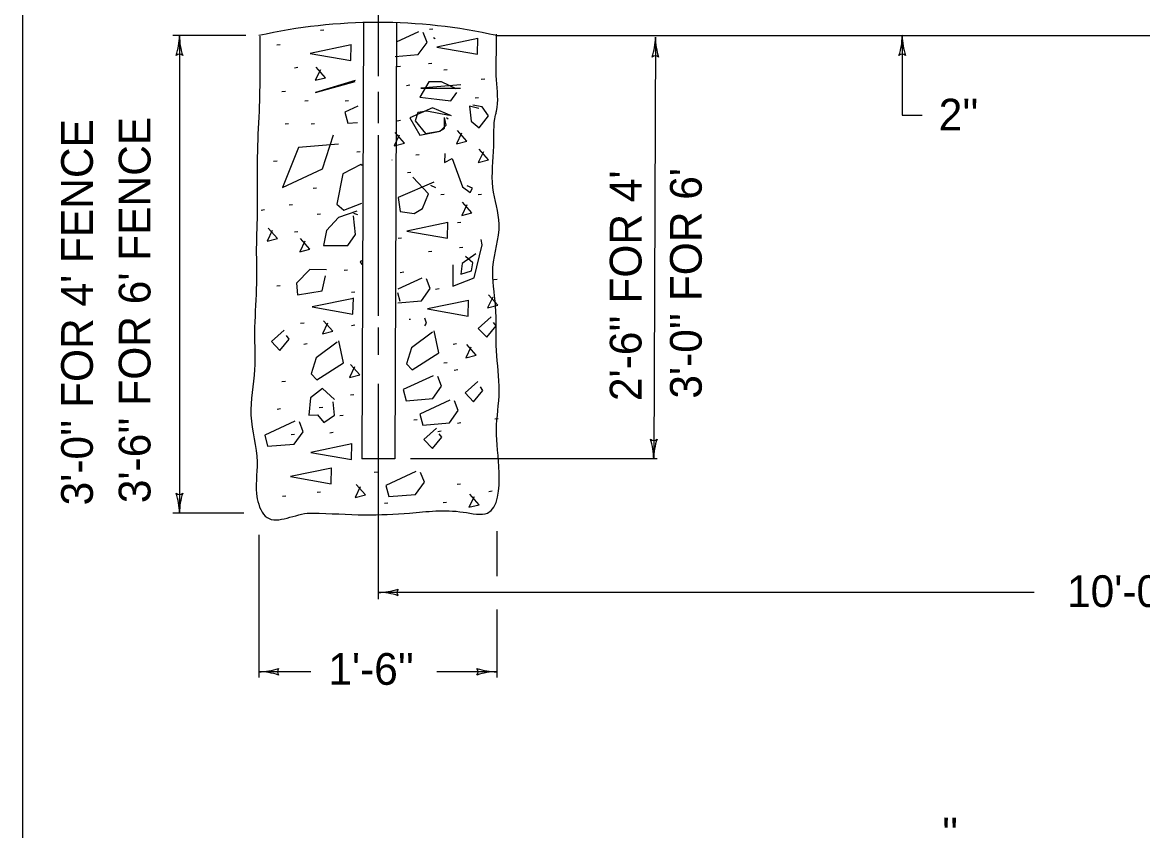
# Model space of a CAD drawing. Extents: x 1007 to 1035.5, y 1000.5 to 1021.5.
# Drawn here: x 1007 to 1014.06, y 1011.24 to 1016.33 of the extents above; entities that cross this region are included whole.
import ezdxf

# ---------------------------------------------------------------- set-up
doc = ezdxf.new("R2010")
doc.units = 0
for name, color, linetype in [('Level 1', 7, 'Continuous'), ('Level 10', 7, 'Continuous'), ('Level 11', 7, 'Continuous')]:
    doc.layers.add(name, color=color, linetype=linetype)

msp = doc.modelspace()

# ---------------------------------------------------------------- linework, layer by layer
at = {"layer": 'Level 1'}
for p, q in [((1009.2428, 1016.397), (1009.2428, 1015.9888)), ((1009.1498, 1016.328), (1009.1386, 1013.5776)), ((1009.3579, 1016.3271), (1009.3468, 1013.5776)), ((1008.4088, 1016.2443), (1007.9472, 1016.2443)), ((1007.9899, 1016.2443), (1007.9899, 1013.2373)), ((1009.9899, 1016.2443), (1018.7428, 1016.2443)), ((1010.9899, 1016.2337), (1010.979, 1013.5776)), ((1012.5453, 1016.2443), (1012.5453, 1015.7443)), ((1009.2428, 1015.8899), (1009.2428, 1015.6921)), ((1012.5453, 1015.7443), (1012.6703, 1015.7443)), ((1009.2428, 1015.6178), (1009.2428, 1014.4801)), ((1009.2428, 1014.4058), (1009.2428, 1014.2327)), ((1009.2428, 1014.0508), (1009.2428, 1012.695)), ((1009.3468, 1013.5776), (1009.1386, 1013.5776)), ((1011, 1013.5776), (1009.4463, 1013.5776)), ((1008.3965, 1013.2373), (1007.9472, 1013.2373)), ((1008.4899, 1013.099), (1008.4899, 1012.2003)), ((1009.9899, 1013.1238), (1009.9899, 1012.8393)), ((1013.3762, 1012.7373), (1009.2428, 1012.7373)), ((1009.9899, 1012.629), (1009.9899, 1012.2003)), ((1008.8176, 1012.2373), (1008.4899, 1012.2373)), ((1009.9899, 1012.2373), (1009.6111, 1012.2373))]:
    msp.add_line(p, q, dxfattribs=at)
for points in [[(1008.8993, 1016.2785), (1008.8779, 1016.2758)], [(1009.5865, 1016.2851), (1009.5652, 1016.2824)], [(1009.3489, 1016.113), (1009.4948, 1016.1246), (1009.5508, 1016.2019), (1009.5268, 1016.2633)], [(1009.4974, 1016.2686), (1009.3564, 1016.203)], [(1009.6015, 1016.2248), (1009.5908, 1016.2301)], [(1009.8713, 1016.2254), (1009.6127, 1016.1721), (1009.8687, 1016.1268), (1009.8713, 1016.2281)], [(1008.6244, 1016.1869), (1008.6031, 1016.1843)], [(1009.0729, 1016.1862), (1008.8142, 1016.1328), (1009.0703, 1016.0875), (1009.0729, 1016.1888)], [(1009.5799, 1016.0691), (1009.5586, 1016.0664)], [(1008.7357, 1016.0429), (1008.7143, 1016.0403)], [(1008.878, 1016.0296), (1008.846, 1015.9629), (1008.91, 1015.9789), (1008.8513, 1016.0456)], [(1009.3836, 1016.0494), (1009.3623, 1016.0468)], [(1009.6781, 1016.0298), (1009.6568, 1016.0272)], [(1009.0974, 1015.9607), (1008.8467, 1015.886), (1009.0974, 1015.9553)], [(1009.4425, 1015.9317), (1009.4212, 1015.929)], [(1009.7348, 1015.91), (1009.6415, 1015.9527), (1009.5615, 1015.9527), (1009.5055, 1015.8567), (1009.6122, 1015.8433), (1009.7002, 1015.8327), (1009.7375, 1015.886)], [(1009.7642, 1015.934), (1009.5108, 1015.9127), (1009.7615, 1015.9127)], [(1009.9138, 1015.9709), (1009.8924, 1015.9683)], [(1008.6572, 1015.8923), (1008.6358, 1015.8897)], [(1009.8745, 1015.8531), (1009.8531, 1015.8504)], [(1008.8011, 1015.8335), (1008.7798, 1015.8308)], [(1009.1146, 1015.7995), (1009.0332, 1015.7617), (1009.0518, 1015.6923), (1009.1129, 1015.6972)], [(1009.0563, 1015.8335), (1009.035, 1015.8308)], [(1009.7055, 1015.7393), (1009.5855, 1015.79), (1009.4415, 1015.7259), (1009.5055, 1015.6166), (1009.6335, 1015.6433), (1009.6708, 1015.6806), (1009.6602, 1015.7286)], [(1009.8763, 1015.7847), (1009.8175, 1015.8007), (1009.8283, 1015.7046), (1009.8789, 1015.6646), (1009.9376, 1015.7393), (1009.8976, 1015.7953), (1009.8389, 1015.806)], [(1009.3836, 1015.7091), (1009.3623, 1015.7064)], [(1009.6895, 1015.7419), (1009.5482, 1015.7687), (1009.4922, 1015.7607), (1009.4762, 1015.7073), (1009.5402, 1015.6273), (1009.6282, 1015.6433), (1009.6602, 1015.6619), (1009.6602, 1015.7286)], [(1009.6735, 1015.7286), (1009.6842, 1015.7206)], [(1008.6768, 1015.6895), (1008.6554, 1015.6868)], [(1008.8404, 1015.6895), (1008.819, 1015.6868)], [(1009.7681, 1015.6304), (1009.7361, 1015.5638), (1009.8002, 1015.5798), (1009.7414, 1015.6464)], [(1008.9933, 1015.5606), (1008.74, 1015.5393), (1008.6387, 1015.2885), (1008.892, 1015.4059), (1008.9613, 1015.6193)], [(1009.3754, 1015.6173), (1009.3434, 1015.5507), (1009.4074, 1015.5667), (1009.3488, 1015.6333)], [(1009.1283, 1015.5128), (1009.107, 1015.5101)], [(1009.6628, 1015.5019), (1009.6602, 1015.4459), (1009.7082, 1015.4699), (1009.7748, 1015.2912), (1009.8228, 1015.2565), (1009.8363, 1015.2832), (1009.8042, 1015.2992)], [(1009.9056, 1015.5126), (1009.8736, 1015.4459), (1009.9376, 1015.4619), (1009.8789, 1015.5286)], [(1008.6048, 1015.4538), (1008.5834, 1015.4512)], [(1009.1407, 1015.4258), (1009.1321, 1015.4326), (1009.0201, 1015.3739), (1008.9827, 1015.1818), (1009.0254, 1015.1445), (1009.1403, 1015.1886)], [(1009.3313, 1015.4604), (1009.3286, 1015.4601)], [(1009.5014, 1015.4932), (1009.4801, 1015.4905)], [(1009.5935, 1015.3205), (1009.3694, 1015.2245), (1009.3801, 1015.1365), (1009.4682, 1015.1232), (1009.5215, 1015.1552), (1009.5588, 1015.2485), (1009.4602, 1015.3526)], [(1009.4491, 1015.3819), (1009.4277, 1015.3793)], [(1008.8535, 1015.2837), (1008.8321, 1015.281)], [(1009.5722, 1015.3018), (1009.6042, 1015.2885)], [(1009.6585, 1015.2444), (1009.6372, 1015.2418)], [(1009.8941, 1015.2444), (1009.8728, 1015.2418)], [(1008.5263, 1015.1463), (1008.5048, 1015.1436)], [(1008.7029, 1015.179), (1008.6816, 1015.1763)], [(1009.8008, 1015.1788), (1009.7688, 1015.1121), (1009.8328, 1015.1281), (1009.7742, 1015.1948)], [(1008.8797, 1015.1201), (1008.8583, 1015.1174)], [(1009.1081, 1015.1392), (1008.9933, 1015.0992), (1008.916, 1015.0165), (1008.8973, 1014.9231), (1009.0521, 1014.9231), (1009.1001, 1014.9925), (1009.0868, 1015.1098)], [(1009.1134, 1015.1152), (1009.0894, 1015.1232)], [(1008.5752, 1015.0162), (1008.5432, 1014.9495), (1008.6073, 1014.9655), (1008.5485, 1015.0322)], [(1008.7357, 1015.0088), (1008.7143, 1015.0062)], [(1009.6816, 1015.067), (1009.4228, 1015.0137), (1009.6789, 1014.9683), (1009.6816, 1015.0697)], [(1009.7632, 1015.0678), (1009.7418, 1015.0651)], [(1008.7798, 1014.9498), (1008.7478, 1014.8831), (1008.8118, 1014.8991), (1008.7532, 1014.9658)], [(1009.3902, 1014.9696), (1009.3688, 1014.9669)], [(1009.7135, 1014.8004), (1009.7135, 1014.6671), (1009.8469, 1014.7178), (1009.8976, 1014.9258), (1009.8923, 1014.9605)], [(1009.5799, 1014.8845), (1009.5586, 1014.8818)], [(1009.7763, 1014.9107), (1009.7549, 1014.908)], [(1009.8576, 1014.8698), (1009.7722, 1014.8084), (1009.7642, 1014.7418), (1009.8309, 1014.7631), (1009.8389, 1014.8138), (1009.7935, 1014.8538)], [(1009.1399, 1014.8268), (1009.1294, 1014.8191), (1009.1399, 1014.8029)], [(1008.916, 1014.7684), (1008.812, 1014.7711), (1008.7267, 1014.6858), (1008.7347, 1014.6111), (1008.8893, 1014.6378), (1008.9107, 1014.7311)], [(1009.0498, 1014.7667), (1009.0285, 1014.764)], [(1009.5171, 1014.7175), (1009.3654, 1014.6469)], [(1009.4033, 1014.7536), (1009.3819, 1014.7509)], [(1008.6244, 1014.6685), (1008.6031, 1014.6658)], [(1009.3654, 1014.5616), (1009.5144, 1014.5734), (1009.5704, 1014.6508), (1009.5464, 1014.7122)], [(1009.6258, 1014.6488), (1009.6044, 1014.6462)], [(1009.9923, 1014.7078), (1009.9709, 1014.7051)], [(1009.086, 1014.5893), (1008.8273, 1014.5359), (1009.0833, 1014.4906), (1009.086, 1014.5919)], [(1009.0957, 1014.6293), (1009.0743, 1014.6266)], [(1009.3636, 1014.6265), (1009.3782, 1014.5725), (1009.3782, 1014.5725)], [(1009.8125, 1014.5762), (1009.5538, 1014.5228), (1009.8098, 1014.4774), (1009.8125, 1014.5788)], [(1009.9644, 1014.5963), (1009.9324, 1014.5297), (1009.9965, 1014.5457), (1009.9378, 1014.6123)], [(1008.9238, 1014.4327), (1008.8918, 1014.366), (1008.9558, 1014.382), (1008.8972, 1014.4487)], [(1009.4452, 1014.4567), (1009.4374, 1014.4553)], [(1009.5358, 1014.4157), (1009.5459, 1014.4332), (1009.5357, 1014.4637)], [(1009.9536, 1014.4723), (1009.8736, 1014.4003), (1009.9269, 1014.3443), (1009.9856, 1014.4163), (1009.9696, 1014.4377)], [(1008.649, 1014.3894), (1008.569, 1014.3174), (1008.6223, 1014.2614), (1008.681, 1014.3334), (1008.665, 1014.3548)], [(1008.7749, 1014.4328), (1008.7536, 1014.4302)], [(1009.0957, 1014.4198), (1009.0743, 1014.4171)], [(1009.5856, 1014.3771), (1009.4523, 1014.2784), (1009.4203, 1014.177), (1009.4576, 1014.1397), (1009.6256, 1014.2464), (1009.5963, 1014.3851)], [(1008.7946, 1014.302), (1008.7733, 1014.2993)], [(1008.9844, 1014.3135), (1008.8511, 1014.2148), (1008.8191, 1014.1134), (1008.8564, 1014.0761), (1009.0244, 1014.1828), (1008.9951, 1014.3215)], [(1009.737, 1014.302), (1009.7157, 1014.2993)], [(1009.827, 1014.2822), (1009.795, 1014.2155), (1009.859, 1014.2315), (1009.8003, 1014.2982)], [(1009.094, 1014.1578), (1009.062, 1014.0912), (1009.126, 1014.1072), (1009.0673, 1014.1738)], [(1009.6781, 1014.1842), (1009.6568, 1014.1815)], [(1009.5891, 1014.1023), (1009.3997, 1014.0143), (1009.4183, 1013.9449), (1009.5864, 1013.9583), (1009.6424, 1014.0356), (1009.6184, 1014.0969)], [(1009.7436, 1014.1383), (1009.7223, 1014.1357)], [(1008.6572, 1014.0663), (1008.6358, 1014.0637)], [(1008.9663, 1013.9519), (1008.8916, 1014.0213), (1008.8168, 1013.9626), (1008.8062, 1013.8533), (1008.8596, 1013.8559), (1008.8996, 1013.8079), (1008.9663, 1013.8533), (1008.9583, 1013.9386)], [(1009.8707, 1014.066), (1009.7907, 1013.994), (1009.844, 1013.938), (1009.9027, 1014.01), (1009.8867, 1014.0313)], [(1009.0891, 1013.9813), (1009.0678, 1013.9786)], [(1009.6941, 1013.9488), (1009.5047, 1013.8608), (1009.5233, 1013.7915), (1009.6914, 1013.8048), (1009.7474, 1013.8822), (1009.7234, 1013.9435)], [(1008.6273, 1013.8927), (1008.6059, 1013.89)], [(1008.8928, 1013.9028), (1008.8714, 1013.9001)], [(1008.7165, 1013.816), (1008.5271, 1013.728), (1008.5458, 1013.6587), (1008.7138, 1013.672), (1008.7698, 1013.7493), (1008.7458, 1013.8107)], [(1009.0218, 1013.8525), (1009.0005, 1013.8498)], [(1009.4883, 1013.8242), (1009.467, 1013.8215)], [(1009.7632, 1013.8046), (1009.7418, 1013.8019)], [(1009.9988, 1013.8308), (1009.9775, 1013.8281)], [(1008.716, 1013.7326), (1008.6947, 1013.7299)], [(1008.959, 1013.7436), (1008.9377, 1013.7409)], [(1009.6108, 1013.7717), (1009.5308, 1013.6997), (1009.5842, 1013.6437), (1009.6428, 1013.7157), (1009.6268, 1013.737)], [(1009.6388, 1013.7523), (1009.6175, 1013.7496)], [(1009.0772, 1013.6723), (1008.8184, 1013.6189), (1009.0745, 1013.5736), (1009.0772, 1013.675)], [(1008.9489, 1013.52), (1008.6902, 1013.4666), (1008.9463, 1013.4213), (1008.9489, 1013.5227)], [(1009.2393, 1013.4948), (1009.2179, 1013.4921)], [(1009.4803, 1013.4984), (1009.2908, 1013.4104), (1009.3095, 1013.3411), (1009.4776, 1013.3544), (1009.5336, 1013.4318), (1009.5096, 1013.4931)], [(1009.1295, 1013.4018), (1009.0975, 1013.3351), (1009.1615, 1013.3511), (1009.1028, 1013.4178)], [(1009.7609, 1013.4195), (1009.7396, 1013.4168)], [(1008.6607, 1013.3443), (1008.6393, 1013.3416)], [(1008.8781, 1013.3693), (1008.8568, 1013.3667)], [(1009.8468, 1013.3399), (1009.8148, 1013.2733), (1009.8788, 1013.2893), (1009.8202, 1013.3559)], [(1009.9616, 1013.3743), (1009.9403, 1013.3717)], [(1009.3028, 1013.2991), (1009.2814, 1013.2964)], [(1009.674, 1013.3041), (1009.6527, 1013.3014)]]:
    msp.add_lwpolyline(points, dxfattribs=at)
for centre, radius, start, end in [((1009.2399, 1012.9109), 3.4167, 77.31962, 102.68038), ((1007.599, 1016.2443), 0.3909, 341.34716, 359.99389), ((1008.3809, 1016.2443), 0.3909, 180, 198.66878), ((1008.3809, 1016.2443), 0.3909, 179.98778, 180), ((1010.599, 1016.2353), 0.3909, 341.11167, 359.7584), ((1011.3809, 1016.2321), 0.3909, 179.75229, 179.76451), ((1011.3809, 1016.2321), 0.3909, 179.76451, 198.43329), ((1012.1543, 1016.2443), 0.3909, 341.34716, 359.99389), ((1012.1543, 1016.2492), 0.3909, 359.98778, 0), ((1012.9362, 1016.2443), 0.3909, 180, 198.66878), ((1012.9362, 1016.2443), 0.3909, 179.98778, 180), ((1007.9899, 1016.0956), 0.0313, 48.7746, 130.89129), ((1010.9893, 1016.085), 0.0313, 48.53911, 130.6558), ((1012.5452, 1016.0956), 0.0313, 48.7746, 130.89129), ((1010.9797, 1013.7262), 0.0313, 228.53911, 310.6558), ((1010.5881, 1013.5792), 0.3909, 359.76451, 18.43329), ((1011.3699, 1013.576), 0.3909, 161.11167, 179.7584), ((1010.5881, 1013.5792), 0.3909, 359.75229, 359.76451), ((1007.99, 1013.3859), 0.0313, 228.7746, 310.89129), ((1007.599, 1013.2373), 0.3909, 0, 18.66878), ((1008.3809, 1013.2373), 0.3909, 161.34716, 179.99389), ((1007.599, 1013.2373), 0.3909, 359.98778, 0), ((1009.2428, 1013.1282), 0.3909, 270, 288.66878), ((1009.3914, 1012.7372), 0.0313, 138.7746, 220.89129), ((1009.2428, 1013.1282), 0.3909, 269.98778, 270), ((1009.2428, 1012.3463), 0.3909, 71.34716, 89.99389), ((1008.4899, 1012.6282), 0.3909, 270, 288.66878), ((1008.6386, 1012.2372), 0.0313, 138.7746, 220.89129), ((1009.8413, 1012.2373), 0.0313, 318.7746, 40.89129), ((1009.9899, 1012.6282), 0.3909, 251.34716, 269.99389), ((1008.4899, 1012.6282), 0.3909, 269.98778, 270), ((1008.4899, 1011.8463), 0.3909, 71.34716, 89.99389), ((1009.9899, 1011.8463), 0.3909, 90, 108.66878), ((1009.9899, 1011.8463), 0.3909, 89.98778, 90)]:
    msp.add_arc(centre, radius, start, end, dxfattribs=at)
msp.add_spline([(1008.4969, 1016.242), (1008.4969, 1016.2081), (1008.4969, 1016.0217), (1008.4913, 1015.7676), (1008.4801, 1015.4794), (1008.4801, 1015.1519), (1008.4744, 1014.9033), (1008.4744, 1014.6493), (1008.4631, 1014.3724), (1008.4631, 1014.1409), (1008.4405, 1013.8528), (1008.4801, 1013.5591), (1008.4801, 1013.3276), (1008.5422, 1013.2089), (1008.8133, 1013.2373), (1008.8302, 1013.2373), (1009.1578, 1013.2259), (1009.4402, 1013.2373), (1009.7791, 1013.2428), (1009.9316, 1013.2373), (1010.0051, 1013.4913), (1009.9881, 1013.7624), (1010.0051, 1014.0053), (1009.9881, 1014.2594), (1009.9824, 1014.5419), (1009.9655, 1014.7848), (1010.0051, 1015.0559), (1009.9655, 1015.2874), (1009.9712, 1015.5473), (1009.9824, 1015.745), (1009.9881, 1015.7676), (1009.9881, 1015.9653), (1009.9881, 1016.1856), (1009.9881, 1016.242), (1009.9881, 1016.2533)], degree=3, dxfattribs=at)
at = {"layer": 'Level 10'}
msp.add_line((1007, 1021.5), (1007, 1000.5), dxfattribs=at)
at = {"layer": 'Level 11'}
msp.add_lwpolyline([(1007, 1000.5), (1035.5, 1000.5), (1035.5, 1021.5), (1007, 1021.5)], close=True, dxfattribs=at)

# ---------------------------------------------------------------- texts
at = {"layer": 'Level 1'}
for s, p in [("2''", (1012.7752, 1015.6469)), ("10'-0'' MAX.", (1013.5844, 1012.6451)), ("1'-6''", (1008.9284, 1012.1552)), ("''", (1012.796, 1011.1183))]:
    msp.add_text(s, height=0.2, dxfattribs=at).set_placement(p)
for s, p in [("3'-0'' FOR 4' FENCE", (1007.4441, 1013.2852)), ("3'-6'' FOR 6' FENCE", (1007.8073, 1013.2994)), ("2'-6'' FOR 4'", (1010.9022, 1013.9425)), ("3'-0'' FOR 6'", (1011.2817, 1013.9576))]:
    msp.add_text(s, height=0.2, rotation=90, dxfattribs=at).set_placement(p)

doc.saveas('drawing.dxf')
